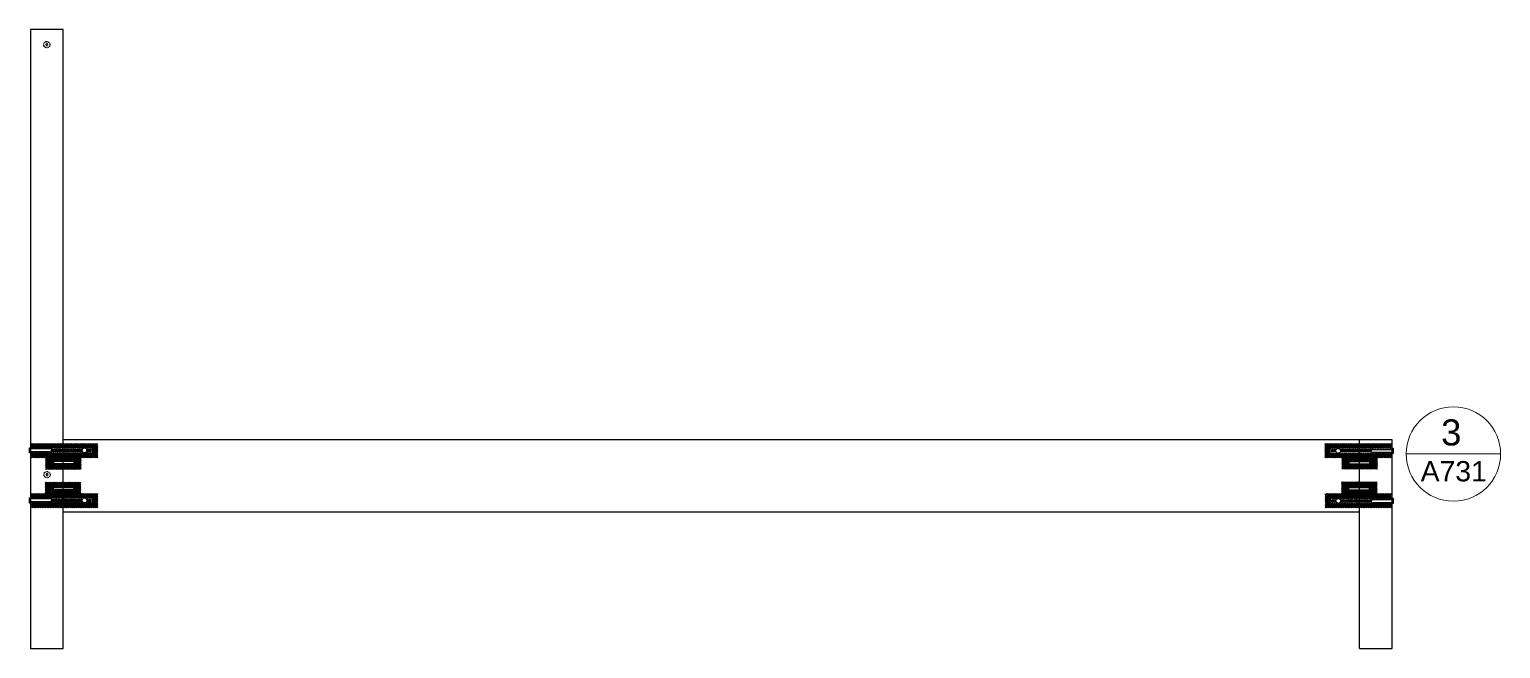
# Model space of a CAD drawing. Header units: centimetres. Extents: x -363 to 1135, y -305 to 549.
# Drawn here: x 572.5 to 798.4, y 212.3 to 307.3 of the extents above; entities that cross this region are included whole.
import ezdxf
from ezdxf.enums import TextEntityAlignment as Align

# ---------------------------------------------------------------- set-up
doc = ezdxf.new("R2010")
doc.units = ezdxf.units.CM
doc.header["$MEASUREMENT"] = 0
doc.linetypes.add('HIDDEN2', pattern=[0.1875, 0.125, -0.0625])
doc.layers.add('A-ANNO-SYMB', color=2, linetype='Continuous', lineweight=18)
for name, color, linetype in [('A-furn', 8, 'Continuous'), ('retini', 245, 'Continuous'), ('viti', 3, 'Continuous'), ('viti e cerniere', 3, 'Continuous')]:
    doc.layers.add(name, color=color, linetype=linetype)
doc.styles.get("Standard").update_dxf_attribs({"font": 'Arial.ttf'})

msp = doc.modelspace()

# ---------------------------------------------------------------- hatches: boundary and pattern name
at = {"layer": 'retini'}
h = msp.add_hatch(dxfattribs=at)
h.set_pattern_fill('ANSI31', color=256)
h.set_pattern_definition([(45, (-31.93037, 81.86892), (-0.088388348, 0.088388348), [])])
h.paths.add_polyline_path([(577.72, 243.73), (572.81, 243.73), (572.77, 243), (577.73, 243)])
h.paths.add_polyline_path([(577.73, 242.33), (572.85, 242.33), (572.85, 241.54), (577.73, 241.54)])
edge = h.paths.add_edge_path()
edge.add_arc((580.98, 242.67), 0.371, 64.0688, 115.9312)
edge.add_line((580.82, 243), (577.73, 243))
edge.add_line((577.73, 243), (577.72, 243.73))
edge.add_line((577.72, 243.73), (583.02, 243.73))
edge.add_line((583.02, 243.73), (583.02, 241.54))
edge.add_line((583.02, 241.54), (577.73, 241.54))
edge.add_line((577.73, 241.54), (577.73, 242.33))
edge.add_line((577.73, 242.33), (580.82, 242.33))
edge.add_arc((580.98, 242.67), 0.371, 245.1507, 294.8493)
edge.add_line((581.14, 242.33), (582.13, 242.33))
edge.add_line((582.13, 242.33), (582.13, 243))
edge.add_line((582.13, 243), (581.14, 243))
h = msp.add_hatch(dxfattribs=at)
h.set_pattern_fill('ANSI31', color=256, angle=180)
h.set_pattern_definition([(225, (1386.3589, 403.39224), (0.088388348, -0.088388348), [])])
h.paths.add_polyline_path([(776.7, 241.53), (781.61, 241.53), (781.65, 242.26), (776.7, 242.26)])
h.paths.add_polyline_path([(776.7, 242.93), (781.57, 242.93), (781.57, 243.72), (776.7, 243.72)])
edge = h.paths.add_edge_path()
edge.add_arc((773.45, 242.59), 0.371, 244.0688, 295.9312)
edge.add_line((773.61, 242.26), (776.7, 242.26))
edge.add_line((776.7, 242.26), (776.7, 241.53))
edge.add_line((776.7, 241.53), (771.41, 241.53))
edge.add_line((771.41, 241.53), (771.41, 243.72))
edge.add_line((771.41, 243.72), (776.7, 243.72))
edge.add_line((776.7, 243.72), (776.7, 242.93))
edge.add_line((776.7, 242.93), (773.6, 242.93))
edge.add_arc((773.45, 242.59), 0.371, 425.1507, 474.8493)
edge.add_line((773.29, 242.93), (772.29, 242.93))
edge.add_line((772.29, 242.93), (772.29, 242.26))
edge.add_line((772.29, 242.26), (773.29, 242.26))
h = msp.add_hatch(dxfattribs=at)
h.set_pattern_fill('ANSI31', color=256)
h.set_pattern_definition([(45, (-31.77853, 77.55728), (-0.088388348, 0.088388348), [])])
h.paths.add_polyline_path([(577.88, 240.39), (575.81, 240.39), (575.81, 241.23), (577.87, 241.23), (577.87, 241.5), (575.01, 241.54), (575.01, 239.73), (577.88, 239.73)])
h.paths.add_polyline_path([(580.48, 241.54), (577.87, 241.5), (577.87, 241.23), (579.81, 241.23), (579.81, 240.39), (577.88, 240.39), (577.88, 239.73), (580.48, 239.73)])
h = msp.add_hatch(dxfattribs=at)
h.set_pattern_fill('ANSI31', color=256, angle=180)
h.set_pattern_definition([(225, (1386.28938, 403.98248), (0.088388348, -0.088388348), [])])
h.paths.add_polyline_path([(776.64, 241.15), (778.7, 241.15), (778.7, 240.31), (776.64, 240.31), (776.64, 239.78), (779.5, 239.78), (779.49, 241.54), (776.64, 241.48)])
h.paths.add_polyline_path([(774.03, 239.78), (776.64, 239.78), (776.64, 240.31), (774.7, 240.31), (774.7, 241.15), (776.64, 241.15), (776.64, 241.48), (774.03, 241.53)])
h = msp.add_hatch(dxfattribs=at)
h.set_pattern_fill('ANSI31', color=256)
h.set_pattern_definition([(45, (-31.83867, 73.59645), (-0.088388348, 0.088388348), [])])
h.paths.add_polyline_path([(577.82, 236.42), (575.75, 236.42), (575.75, 237.27), (577.81, 237.27), (577.81, 237.8), (574.95, 237.8), (574.96, 236.04), (577.82, 236.1)])
h.paths.add_polyline_path([(580.42, 237.8), (577.81, 237.8), (577.81, 237.27), (579.75, 237.27), (579.75, 236.42), (577.82, 236.42), (577.82, 236.1), (580.42, 236.05)])
h = msp.add_hatch(dxfattribs=at)
h.set_pattern_fill('ANSI31', color=256, angle=180)
h.set_pattern_definition([(225, (1386.22924, 400.02165), (0.088388348, -0.088388348), [])])
h.paths.add_polyline_path([(776.58, 237.19), (778.64, 237.19), (778.64, 236.35), (776.58, 236.35), (776.58, 236.08), (779.44, 236.04), (779.44, 237.85), (776.57, 237.85)])
h.paths.add_polyline_path([(773.97, 236.04), (776.58, 236.08), (776.58, 236.35), (774.64, 236.35), (774.64, 237.19), (776.58, 237.19), (776.57, 237.85), (773.97, 237.85)])
h = msp.add_hatch(dxfattribs=at)
h.set_pattern_fill('ANSI31', color=256)
h.set_pattern_definition([(45, (-31.90819, 74.1867), (-0.088388348, 0.088388348), [])])
h.paths.add_polyline_path([(577.75, 236.05), (572.84, 236.05), (572.8, 235.32), (577.75, 235.32)])
h.paths.add_polyline_path([(577.75, 234.65), (572.88, 234.65), (572.88, 233.86), (577.75, 233.86)])
edge = h.paths.add_edge_path()
edge.add_arc((581, 234.99), 0.371, 64.0688, 115.9312)
edge.add_line((580.84, 235.32), (577.75, 235.32))
edge.add_line((577.75, 235.32), (577.75, 236.05))
edge.add_line((577.75, 236.05), (583.04, 236.05))
edge.add_line((583.04, 236.05), (583.04, 233.86))
edge.add_line((583.04, 233.86), (577.75, 233.86))
edge.add_line((577.75, 233.86), (577.75, 234.65))
edge.add_line((577.75, 234.65), (580.85, 234.65))
edge.add_arc((581, 234.99), 0.371, 245.1507, 294.8493)
edge.add_line((581.16, 234.65), (582.16, 234.65))
edge.add_line((582.16, 234.65), (582.16, 235.32))
edge.add_line((582.16, 235.32), (581.16, 235.32))
h = msp.add_hatch(dxfattribs=at)
h.set_pattern_fill('ANSI31', color=256, angle=180)
h.set_pattern_definition([(225, (1386.38107, 395.71001), (0.088388348, -0.088388348), [])])
h.paths.add_polyline_path([(776.73, 233.85), (781.64, 233.85), (781.68, 234.58), (776.72, 234.58)])
h.paths.add_polyline_path([(776.72, 235.25), (781.6, 235.25), (781.6, 236.04), (776.72, 236.04)])
edge = h.paths.add_edge_path()
edge.add_arc((773.47, 234.91), 0.371, 244.0688, 295.9312)
edge.add_line((773.63, 234.58), (776.72, 234.58))
edge.add_line((776.72, 234.58), (776.73, 233.85))
edge.add_line((776.73, 233.85), (771.43, 233.85))
edge.add_line((771.43, 233.85), (771.43, 236.04))
edge.add_line((771.43, 236.04), (776.72, 236.04))
edge.add_line((776.72, 236.04), (776.72, 235.25))
edge.add_line((776.72, 235.25), (773.63, 235.25))
edge.add_arc((773.47, 234.91), 0.371, 425.1507, 474.8493)
edge.add_line((773.31, 235.25), (772.32, 235.25))
edge.add_line((772.32, 235.25), (772.32, 234.58))
edge.add_line((772.32, 234.58), (773.31, 234.58))

# ---------------------------------------------------------------- linework, layer by layer
at = {"layer": 'A-ANNO-SYMB', "linetype": 'Continuous', "lineweight": 20}
msp.add_circle((791.14, 242.11), 7.24, dxfattribs=at)
at = {"layer": 'A-furn'}
for p, q in [((572.72, 307.26), (572.72, 212.26)), ((577.72, 307.26), (572.72, 307.26)), ((577.72, 212.26), (577.72, 307.26)), ((781.72, 244.26), (577.72, 244.26)), ((776.72, 212.26), (776.72, 244.26)), ((781.72, 212.26), (781.72, 244.26)), ((577.72, 233.26), (776.72, 233.26)), ((572.72, 212.26), (577.72, 212.26)), ((776.72, 212.26), (781.72, 212.26))]:
    msp.add_line(p, q, dxfattribs=at)
at = {"layer": 'A-furn', "linetype": 'Continuous', "lineweight": 20}
msp.add_line((783.9, 242.11), (798.38, 242.11), dxfattribs=at)
at = {"layer": 'viti', "linetype": 'HIDDEN2'}
for points in [[(575.2, 304.74), (575.36, 304.83), (575.36, 305.01), (575.2, 305.1), (575.05, 305.01), (575.05, 304.83)], [(575.24, 238.76), (575.4, 238.85), (575.4, 239.03), (575.24, 239.12), (575.09, 239.03), (575.09, 238.85)]]:
    msp.add_lwpolyline(points, close=True, dxfattribs=at)
for centre in [(575.2, 304.92), (575.24, 238.94)]:
    msp.add_circle(centre, 0.481, dxfattribs=at)
at = {"layer": 'viti'}
for centre in [(580.98, 242.67), (773.45, 242.59), (581, 234.99), (773.47, 234.91)]:
    msp.add_circle(centre, 0.371, dxfattribs=at)
at = {"layer": 'viti e cerniere'}
for p, q in [((575.85, 242.9), (572.7, 242.9)), ((575.69, 242.44), (572.7, 242.44)), ((575.69, 242.44), (575.81, 242.44)), ((575.97, 242.9), (575.81, 242.44)), ((575.81, 242.44), (575.9, 242.52)), ((575.85, 242.9), (575.97, 242.9)), ((575.9, 242.52), (575.97, 242.81)), ((575.9, 242.52), (576.01, 242.52)), ((575.97, 242.81), (575.97, 242.9)), ((575.97, 242.81), (576.09, 242.81)), ((576.1, 242.52), (576.22, 242.52)), ((576.31, 242.52), (576.43, 242.52)), ((576.52, 242.52), (576.63, 242.52)), ((576.72, 242.52), (576.84, 242.52)), ((576.93, 242.52), (577.05, 242.52)), ((577.14, 242.52), (577.25, 242.52)), ((577.34, 242.52), (577.46, 242.52)), ((577.55, 242.52), (577.67, 242.52)), ((577.76, 242.52), (577.87, 242.52)), ((577.96, 242.52), (578.08, 242.52)), ((578.17, 242.52), (578.29, 242.52)), ((578.38, 242.52), (578.49, 242.52)), ((578.58, 242.52), (578.7, 242.52)), ((578.79, 242.52), (578.91, 242.52)), ((579, 242.52), (579.12, 242.52)), ((579.21, 242.52), (579.32, 242.52)), ((579.41, 242.52), (579.53, 242.52)), ((579.62, 242.52), (579.74, 242.52)), ((579.83, 242.52), (579.94, 242.52)), ((580.03, 242.52), (580.15, 242.52)), ((580.24, 242.52), (580.36, 242.52)), ((580.45, 242.52), (580.56, 242.52)), ((581.32, 242.52), (581.39, 242.52)), ((581.48, 242.52), (581.6, 242.52)), ((581.69, 242.52), (581.8, 242.52)), ((581.9, 242.52), (582.02, 242.52)), ((582.02, 242.81), (581.97, 242.81)), ((582.02, 242.52), (582.02, 242.81)), ((772.53, 242.74), (772.41, 242.74)), ((772.41, 242.74), (772.41, 242.45)), ((772.41, 242.45), (772.46, 242.45)), ((772.74, 242.74), (772.62, 242.74)), ((772.95, 242.74), (772.83, 242.74)), ((773.11, 242.74), (773.04, 242.74)), ((773.98, 242.74), (773.86, 242.74)), ((774.19, 242.74), (774.07, 242.74)), ((774.4, 242.74), (774.28, 242.74)), ((774.6, 242.74), (774.49, 242.74)), ((774.81, 242.74), (774.69, 242.74)), ((775.02, 242.74), (774.9, 242.74)), ((775.22, 242.74), (775.11, 242.74)), ((775.43, 242.74), (775.31, 242.74)), ((775.64, 242.74), (775.52, 242.74)), ((775.84, 242.74), (775.73, 242.74)), ((776.05, 242.74), (775.93, 242.74)), ((776.26, 242.74), (776.14, 242.74)), ((776.46, 242.74), (776.35, 242.74)), ((776.67, 242.74), (776.55, 242.74)), ((776.88, 242.74), (776.76, 242.74)), ((777.09, 242.74), (776.97, 242.74)), ((777.29, 242.74), (777.18, 242.74)), ((777.5, 242.74), (777.38, 242.74)), ((777.71, 242.74), (777.59, 242.74)), ((777.91, 242.74), (777.8, 242.74)), ((778.12, 242.74), (778, 242.74)), ((778.33, 242.74), (778.21, 242.74)), ((778.46, 242.45), (778.34, 242.45)), ((778.53, 242.74), (778.42, 242.74)), ((778.46, 242.37), (778.62, 242.82)), ((778.53, 242.74), (778.46, 242.45)), ((778.46, 242.45), (778.46, 242.37)), ((778.57, 242.37), (778.46, 242.37)), ((778.62, 242.82), (778.53, 242.74)), ((778.57, 242.37), (781.73, 242.37)), ((778.74, 242.82), (778.62, 242.82)), ((778.74, 242.82), (781.73, 242.82)), ((575.88, 235.21), (572.72, 235.21)), ((575.99, 235.21), (575.83, 234.76)), ((575.88, 235.21), (575.99, 235.21)), ((575.92, 234.84), (575.99, 235.13)), ((575.99, 235.13), (575.99, 235.21)), ((575.99, 235.13), (576.11, 235.13)), ((582.04, 235.13), (581.99, 235.13)), ((582.04, 234.84), (582.04, 235.13)), ((772.56, 235.05), (772.43, 235.05)), ((772.43, 235.05), (772.43, 234.77)), ((772.76, 235.05), (772.65, 235.05)), ((772.97, 235.05), (772.85, 235.05)), ((773.13, 235.05), (773.06, 235.05)), ((774, 235.05), (773.89, 235.05)), ((774.21, 235.05), (774.09, 235.05)), ((774.42, 235.05), (774.3, 235.05)), ((774.62, 235.05), (774.51, 235.05)), ((774.83, 235.05), (774.71, 235.05)), ((775.04, 235.05), (774.92, 235.05)), ((775.25, 235.05), (775.13, 235.05)), ((775.45, 235.05), (775.34, 235.05)), ((775.66, 235.05), (775.54, 235.05)), ((775.87, 235.05), (775.75, 235.05)), ((776.07, 235.05), (775.96, 235.05)), ((776.28, 235.05), (776.16, 235.05)), ((776.49, 235.05), (776.37, 235.05)), ((776.69, 235.05), (776.58, 235.05)), ((776.9, 235.05), (776.78, 235.05)), ((777.11, 235.05), (776.99, 235.05)), ((777.31, 235.05), (777.2, 235.05)), ((777.52, 235.05), (777.4, 235.05)), ((777.73, 235.05), (777.61, 235.05)), ((777.93, 235.05), (777.82, 235.05)), ((778.14, 235.05), (778.02, 235.05)), ((778.35, 235.05), (778.23, 235.05)), ((778.56, 235.05), (778.44, 235.05)), ((778.48, 234.68), (778.65, 235.14)), ((778.56, 235.05), (778.48, 234.77)), ((778.65, 235.14), (778.56, 235.05)), ((778.76, 235.14), (778.65, 235.14)), ((778.76, 235.14), (781.75, 235.14)), ((575.71, 234.76), (572.72, 234.76)), ((575.71, 234.76), (575.83, 234.76)), ((575.83, 234.76), (575.92, 234.84)), ((575.92, 234.84), (576.03, 234.84)), ((576.12, 234.84), (576.24, 234.84)), ((576.33, 234.84), (576.45, 234.84)), ((576.54, 234.84), (576.65, 234.84)), ((576.75, 234.84), (576.86, 234.84)), ((576.95, 234.84), (577.07, 234.84)), ((577.16, 234.84), (577.28, 234.84)), ((577.37, 234.84), (577.48, 234.84)), ((577.57, 234.84), (577.69, 234.84)), ((577.78, 234.84), (577.9, 234.84)), ((577.99, 234.84), (578.1, 234.84)), ((578.19, 234.84), (578.31, 234.84)), ((578.4, 234.84), (578.52, 234.84)), ((578.61, 234.84), (578.72, 234.84)), ((578.81, 234.84), (578.93, 234.84)), ((579.02, 234.84), (579.14, 234.84)), ((579.23, 234.84), (579.34, 234.84)), ((579.43, 234.84), (579.55, 234.84)), ((579.64, 234.84), (579.76, 234.84)), ((579.85, 234.84), (579.97, 234.84)), ((580.06, 234.84), (580.17, 234.84)), ((580.26, 234.84), (580.38, 234.84)), ((580.47, 234.84), (580.59, 234.84)), ((581.34, 234.84), (581.41, 234.84)), ((581.5, 234.84), (581.62, 234.84)), ((581.71, 234.84), (581.83, 234.84)), ((581.92, 234.84), (582.04, 234.84)), ((772.43, 234.77), (772.48, 234.77)), ((778.48, 234.77), (778.36, 234.77)), ((778.48, 234.77), (778.48, 234.68)), ((778.6, 234.68), (778.48, 234.68)), ((778.6, 234.68), (781.75, 234.68))]:
    msp.add_line(p, q, dxfattribs=at)
at = {"layer": 'viti e cerniere', "linetype": 'ByBlock', "lineweight": 100}
for p, q in [((575.85, 240.98), (576.06, 241.17)), ((575.85, 240.98), (575.85, 240.65)), ((576.06, 240.47), (575.85, 240.65)), ((576.06, 241.17), (579.56, 241.17)), ((576.06, 241.17), (576.06, 240.47)), ((576.06, 241.17), (576.06, 241)), ((579.56, 240.47), (576.06, 240.47)), ((579.77, 240.98), (579.56, 241.17)), ((579.56, 241.17), (579.56, 240.47)), ((579.56, 240.47), (579.77, 240.65)), ((579.77, 240.98), (579.77, 240.65)), ((774.94, 241.09), (774.73, 240.91)), ((774.73, 240.58), (774.73, 240.91)), ((774.73, 240.58), (774.94, 240.39)), ((774.94, 241.09), (778.44, 241.09)), ((774.94, 240.39), (774.94, 241.09)), ((778.44, 240.39), (774.94, 240.39)), ((778.44, 241.09), (778.65, 240.91)), ((778.44, 240.39), (778.44, 241.09)), ((778.65, 240.58), (778.44, 240.39)), ((778.44, 240.39), (778.44, 240.57)), ((778.65, 240.58), (778.65, 240.91)), ((575.8, 237), (576.01, 237.19)), ((576.01, 237.19), (579.51, 237.19)), ((576.01, 237.19), (576.01, 236.49)), ((576.01, 237.19), (576.01, 237.01)), ((579.72, 237), (579.51, 237.19)), ((579.51, 237.19), (579.51, 236.49)), ((575.8, 237), (575.8, 236.66)), ((576.01, 236.49), (575.8, 236.66)), ((579.51, 236.49), (576.01, 236.49)), ((579.51, 236.49), (579.72, 236.66)), ((579.72, 237), (579.72, 236.66)), ((774.89, 237.11), (774.68, 236.93)), ((774.68, 236.59), (774.68, 236.93)), ((774.68, 236.59), (774.89, 236.41)), ((774.89, 237.11), (778.39, 237.11)), ((774.89, 236.41), (774.89, 237.11)), ((778.39, 236.41), (774.89, 236.41)), ((778.39, 237.11), (778.6, 236.93)), ((778.39, 236.41), (778.39, 237.11)), ((778.6, 236.59), (778.39, 236.41)), ((778.39, 236.41), (778.39, 236.58)), ((778.6, 236.59), (778.6, 236.93))]:
    msp.add_line(p, q, dxfattribs=at)
at = {"layer": 'viti e cerniere'}
for points in [[(572.7, 242.27), (572.54, 242.27), (572.54, 243.06), (572.7, 243.06)], [(781.73, 242.99), (781.89, 242.99), (781.89, 242.2), (781.73, 242.2)], [(572.72, 234.59), (572.56, 234.59), (572.56, 235.38), (572.72, 235.38)], [(781.75, 235.31), (781.91, 235.31), (781.91, 234.52), (781.75, 234.52)]]:
    msp.add_lwpolyline(points, close=True, dxfattribs=at)
for points in [[(576.01, 242.44), (576.1, 242.52), (576.18, 242.81), (576.18, 242.9), (576.01, 242.44), (576.01, 242.52), (576.09, 242.81), (576.18, 242.9)], [(576.22, 242.44), (576.31, 242.52), (576.39, 242.81), (576.39, 242.9), (576.22, 242.44), (576.22, 242.52), (576.3, 242.81), (576.39, 242.9)], [(576.43, 242.44), (576.52, 242.52), (576.59, 242.81), (576.59, 242.9), (576.43, 242.44), (576.43, 242.52), (576.5, 242.81), (576.59, 242.9)], [(576.63, 242.44), (576.72, 242.52), (576.8, 242.81), (576.8, 242.9), (576.63, 242.44), (576.63, 242.52), (576.71, 242.81), (576.8, 242.9)], [(576.84, 242.44), (576.93, 242.52), (577.01, 242.81), (577.01, 242.9), (576.84, 242.44), (576.84, 242.52), (576.92, 242.81), (577.01, 242.9)], [(577.05, 242.44), (577.14, 242.52), (577.21, 242.81), (577.21, 242.9), (577.05, 242.44), (577.05, 242.52), (577.12, 242.81), (577.21, 242.9)], [(577.25, 242.44), (577.34, 242.52), (577.42, 242.81), (577.42, 242.9), (577.25, 242.44), (577.25, 242.52), (577.33, 242.81), (577.42, 242.9)], [(577.46, 242.44), (577.55, 242.52), (577.63, 242.81), (577.63, 242.9), (577.46, 242.44), (577.46, 242.52), (577.54, 242.81), (577.63, 242.9)], [(577.67, 242.44), (577.76, 242.52), (577.83, 242.81), (577.83, 242.9), (577.67, 242.44), (577.67, 242.52), (577.74, 242.81), (577.83, 242.9)], [(577.87, 242.44), (577.96, 242.52), (578.04, 242.81), (578.04, 242.9), (577.87, 242.44), (577.87, 242.52), (577.95, 242.81), (578.04, 242.9)], [(578.08, 242.44), (578.17, 242.52), (578.25, 242.81), (578.25, 242.9), (578.08, 242.44), (578.08, 242.52), (578.16, 242.81), (578.25, 242.9)], [(578.29, 242.44), (578.38, 242.52), (578.45, 242.81), (578.45, 242.9), (578.29, 242.44), (578.29, 242.52), (578.36, 242.81), (578.45, 242.9)], [(578.49, 242.44), (578.58, 242.52), (578.66, 242.81), (578.66, 242.9), (578.49, 242.44), (578.49, 242.52), (578.57, 242.81), (578.66, 242.9)], [(578.7, 242.44), (578.79, 242.52), (578.87, 242.81), (578.87, 242.9), (578.7, 242.44), (578.7, 242.52), (578.78, 242.81), (578.87, 242.9)], [(578.91, 242.44), (579, 242.52), (579.07, 242.81), (579.07, 242.9), (578.91, 242.44), (578.91, 242.52), (578.98, 242.81), (579.07, 242.9)], [(579.12, 242.44), (579.21, 242.52), (579.28, 242.81), (579.28, 242.9), (579.12, 242.44), (579.12, 242.52), (579.19, 242.81), (579.28, 242.9)], [(579.32, 242.44), (579.41, 242.52), (579.49, 242.81), (579.49, 242.9), (579.32, 242.44), (579.32, 242.52), (579.4, 242.81), (579.49, 242.9)], [(579.53, 242.44), (579.62, 242.52), (579.7, 242.81), (579.7, 242.9), (579.53, 242.44), (579.53, 242.52), (579.61, 242.81), (579.7, 242.9)], [(579.74, 242.44), (579.83, 242.52), (579.9, 242.81), (579.9, 242.9), (579.74, 242.44), (579.74, 242.52), (579.81, 242.81), (579.9, 242.9)], [(579.94, 242.44), (580.03, 242.52), (580.11, 242.81), (580.11, 242.9), (579.94, 242.44), (579.94, 242.52), (580.02, 242.81), (580.11, 242.9)], [(580.15, 242.44), (580.24, 242.52), (580.32, 242.81), (580.32, 242.9), (580.15, 242.44), (580.15, 242.52), (580.23, 242.81), (580.32, 242.9)], [(580.36, 242.44), (580.45, 242.52), (580.52, 242.81), (580.52, 242.9), (580.36, 242.44), (580.36, 242.52), (580.43, 242.81), (580.52, 242.9)], [(580.62, 242.59), (580.56, 242.44), (580.56, 242.52), (580.61, 242.7)], [(580.56, 242.44), (580.64, 242.51)], [(581.3, 242.85), (581.35, 242.9)], [(581.34, 242.76), (581.35, 242.81), (581.35, 242.9), (581.32, 242.81)], [(581.39, 242.44), (581.48, 242.52), (581.56, 242.81), (581.56, 242.9), (581.39, 242.44), (581.39, 242.52), (581.47, 242.81), (581.56, 242.9)], [(581.6, 242.44), (581.69, 242.52), (581.76, 242.81), (581.76, 242.9), (581.6, 242.44), (581.6, 242.52), (581.67, 242.81), (581.76, 242.9)], [(581.8, 242.44), (581.9, 242.52), (581.97, 242.81), (581.97, 242.9), (581.8, 242.44), (581.8, 242.52), (581.88, 242.81), (581.97, 242.9)], [(772.62, 242.82), (772.53, 242.74), (772.46, 242.45), (772.46, 242.37), (772.62, 242.82), (772.62, 242.74), (772.55, 242.45), (772.46, 242.37)], [(772.83, 242.82), (772.74, 242.74), (772.66, 242.45), (772.66, 242.37), (772.83, 242.82), (772.83, 242.74), (772.75, 242.45), (772.66, 242.37)], [(773.04, 242.82), (772.95, 242.74), (772.87, 242.45), (772.87, 242.37), (773.04, 242.82), (773.04, 242.74), (772.96, 242.45), (772.87, 242.37)], [(773.09, 242.5), (773.08, 242.45), (773.08, 242.37), (773.11, 242.45)], [(773.13, 242.41), (773.08, 242.37)], [(773.86, 242.82), (773.79, 242.75)], [(773.81, 242.67), (773.86, 242.82), (773.86, 242.74), (773.82, 242.56)], [(774.07, 242.82), (773.98, 242.74), (773.91, 242.45), (773.91, 242.37), (774.07, 242.82), (774.07, 242.74), (774, 242.45), (773.91, 242.37)], [(774.28, 242.82), (774.19, 242.74), (774.11, 242.45), (774.11, 242.37), (774.28, 242.82), (774.28, 242.74), (774.2, 242.45), (774.11, 242.37)], [(774.49, 242.82), (774.4, 242.74), (774.32, 242.45), (774.32, 242.37), (774.49, 242.82), (774.49, 242.74), (774.41, 242.45), (774.32, 242.37)], [(774.69, 242.82), (774.6, 242.74), (774.53, 242.45), (774.53, 242.37), (774.69, 242.82), (774.69, 242.74), (774.62, 242.45), (774.53, 242.37)], [(774.9, 242.82), (774.81, 242.74), (774.73, 242.45), (774.73, 242.37), (774.9, 242.82), (774.9, 242.74), (774.82, 242.45), (774.73, 242.37)], [(775.11, 242.82), (775.02, 242.74), (774.94, 242.45), (774.94, 242.37), (775.11, 242.82), (775.11, 242.74), (775.03, 242.45), (774.94, 242.37)], [(775.31, 242.82), (775.22, 242.74), (775.15, 242.45), (775.15, 242.37), (775.31, 242.82), (775.31, 242.74), (775.24, 242.45), (775.15, 242.37)], [(775.52, 242.82), (775.43, 242.74), (775.35, 242.45), (775.35, 242.37), (775.52, 242.82), (775.52, 242.74), (775.44, 242.45), (775.35, 242.37)], [(775.73, 242.82), (775.64, 242.74), (775.56, 242.45), (775.56, 242.37), (775.73, 242.82), (775.73, 242.74), (775.65, 242.45), (775.56, 242.37)], [(775.93, 242.82), (775.84, 242.74), (775.77, 242.45), (775.77, 242.37), (775.93, 242.82), (775.93, 242.74), (775.86, 242.45), (775.77, 242.37)], [(776.14, 242.82), (776.05, 242.74), (775.97, 242.45), (775.97, 242.37), (776.14, 242.82), (776.14, 242.74), (776.06, 242.45), (775.97, 242.37)], [(776.35, 242.82), (776.26, 242.74), (776.18, 242.45), (776.18, 242.37), (776.35, 242.82), (776.35, 242.74), (776.27, 242.45), (776.18, 242.37)], [(776.55, 242.82), (776.46, 242.74), (776.39, 242.45), (776.39, 242.37), (776.55, 242.82), (776.55, 242.74), (776.48, 242.45), (776.39, 242.37)], [(776.76, 242.82), (776.67, 242.74), (776.6, 242.45), (776.6, 242.37), (776.76, 242.82), (776.76, 242.74), (776.69, 242.45), (776.6, 242.37)], [(776.97, 242.82), (776.88, 242.74), (776.8, 242.45), (776.8, 242.37), (776.97, 242.82), (776.97, 242.74), (776.89, 242.45), (776.8, 242.37)], [(777.18, 242.82), (777.09, 242.74), (777.01, 242.45), (777.01, 242.37), (777.18, 242.82), (777.18, 242.74), (777.1, 242.45), (777.01, 242.37)], [(777.38, 242.82), (777.29, 242.74), (777.22, 242.45), (777.22, 242.37), (777.38, 242.82), (777.38, 242.74), (777.31, 242.45), (777.22, 242.37)], [(777.59, 242.82), (777.5, 242.74), (777.42, 242.45), (777.42, 242.37), (777.59, 242.82), (777.59, 242.74), (777.51, 242.45), (777.42, 242.37)], [(777.8, 242.82), (777.71, 242.74), (777.63, 242.45), (777.63, 242.37), (777.8, 242.82), (777.8, 242.74), (777.72, 242.45), (777.63, 242.37)], [(778, 242.82), (777.91, 242.74), (777.84, 242.45), (777.84, 242.37), (778, 242.82), (778, 242.74), (777.93, 242.45), (777.84, 242.37)], [(778.21, 242.82), (778.12, 242.74), (778.04, 242.45), (778.04, 242.37), (778.21, 242.82), (778.21, 242.74), (778.13, 242.45), (778.04, 242.37)], [(778.42, 242.82), (778.33, 242.74), (778.25, 242.45), (778.25, 242.37), (778.42, 242.82), (778.42, 242.74), (778.34, 242.45), (778.25, 242.37)], [(576.03, 234.76), (576.12, 234.84), (576.2, 235.13), (576.2, 235.21), (576.03, 234.76), (576.03, 234.84), (576.11, 235.13), (576.2, 235.21)], [(576.24, 234.76), (576.33, 234.84), (576.41, 235.13), (576.41, 235.21), (576.24, 234.76), (576.24, 234.84), (576.32, 235.13), (576.41, 235.21)], [(576.45, 234.76), (576.54, 234.84), (576.61, 235.13), (576.61, 235.21), (576.45, 234.76), (576.45, 234.84), (576.52, 235.13), (576.61, 235.21)], [(576.65, 234.76), (576.75, 234.84), (576.82, 235.13), (576.82, 235.21), (576.65, 234.76), (576.65, 234.84), (576.73, 235.13), (576.82, 235.21)], [(576.86, 234.76), (576.95, 234.84), (577.03, 235.13), (577.03, 235.21), (576.86, 234.76), (576.86, 234.84), (576.94, 235.13), (577.03, 235.21)], [(577.07, 234.76), (577.16, 234.84), (577.23, 235.13), (577.23, 235.21), (577.07, 234.76), (577.07, 234.84), (577.14, 235.13), (577.23, 235.21)], [(577.28, 234.76), (577.37, 234.84), (577.44, 235.13), (577.44, 235.21), (577.28, 234.76), (577.28, 234.84), (577.35, 235.13), (577.44, 235.21)], [(577.48, 234.76), (577.57, 234.84), (577.65, 235.13), (577.65, 235.21), (577.48, 234.76), (577.48, 234.84), (577.56, 235.13), (577.65, 235.21)], [(577.69, 234.76), (577.78, 234.84), (577.86, 235.13), (577.86, 235.21), (577.69, 234.76), (577.69, 234.84), (577.77, 235.13), (577.86, 235.21)], [(577.9, 234.76), (577.99, 234.84), (578.06, 235.13), (578.06, 235.21), (577.9, 234.76), (577.9, 234.84), (577.97, 235.13), (578.06, 235.21)], [(578.1, 234.76), (578.19, 234.84), (578.27, 235.13), (578.27, 235.21), (578.1, 234.76), (578.1, 234.84), (578.18, 235.13), (578.27, 235.21)], [(578.31, 234.76), (578.4, 234.84), (578.48, 235.13), (578.48, 235.21), (578.31, 234.76), (578.31, 234.84), (578.39, 235.13), (578.48, 235.21)], [(578.52, 234.76), (578.61, 234.84), (578.68, 235.13), (578.68, 235.21), (578.52, 234.76), (578.52, 234.84), (578.59, 235.13), (578.68, 235.21)], [(578.72, 234.76), (578.81, 234.84), (578.89, 235.13), (578.89, 235.21), (578.72, 234.76), (578.72, 234.84), (578.8, 235.13), (578.89, 235.21)], [(578.93, 234.76), (579.02, 234.84), (579.1, 235.13), (579.1, 235.21), (578.93, 234.76), (578.93, 234.84), (579.01, 235.13), (579.1, 235.21)], [(579.14, 234.76), (579.23, 234.84), (579.3, 235.13), (579.3, 235.21), (579.14, 234.76), (579.14, 234.84), (579.21, 235.13), (579.3, 235.21)], [(579.34, 234.76), (579.43, 234.84), (579.51, 235.13), (579.51, 235.21), (579.34, 234.76), (579.34, 234.84), (579.42, 235.13), (579.51, 235.21)], [(579.55, 234.76), (579.64, 234.84), (579.72, 235.13), (579.72, 235.21), (579.55, 234.76), (579.55, 234.84), (579.63, 235.13), (579.72, 235.21)], [(579.76, 234.76), (579.85, 234.84), (579.92, 235.13), (579.92, 235.21), (579.76, 234.76), (579.76, 234.84), (579.83, 235.13), (579.92, 235.21)], [(579.97, 234.76), (580.06, 234.84), (580.13, 235.13), (580.13, 235.21), (579.97, 234.76), (579.97, 234.84), (580.04, 235.13), (580.13, 235.21)], [(580.17, 234.76), (580.26, 234.84), (580.34, 235.13), (580.34, 235.21), (580.17, 234.76), (580.17, 234.84), (580.25, 235.13), (580.34, 235.21)], [(580.38, 234.76), (580.47, 234.84), (580.55, 235.13), (580.55, 235.21), (580.38, 234.76), (580.38, 234.84), (580.46, 235.13), (580.55, 235.21)], [(580.64, 234.91), (580.59, 234.76), (580.59, 234.84), (580.63, 235.02)], [(581.33, 235.17), (581.37, 235.21)], [(581.36, 235.08), (581.37, 235.13), (581.37, 235.21), (581.34, 235.13)], [(581.41, 234.76), (581.5, 234.84), (581.58, 235.13), (581.58, 235.21), (581.41, 234.76), (581.41, 234.84), (581.49, 235.13), (581.58, 235.21)], [(581.62, 234.76), (581.71, 234.84), (581.79, 235.13), (581.79, 235.21), (581.62, 234.76), (581.62, 234.84), (581.7, 235.13), (581.79, 235.21)], [(581.83, 234.76), (581.92, 234.84), (581.99, 235.13), (581.99, 235.21), (581.83, 234.76), (581.83, 234.84), (581.9, 235.13), (581.99, 235.21)], [(772.65, 235.14), (772.56, 235.05), (772.48, 234.77), (772.48, 234.68), (772.65, 235.14), (772.65, 235.05), (772.57, 234.77), (772.48, 234.68)], [(772.85, 235.14), (772.76, 235.05), (772.69, 234.77), (772.69, 234.68), (772.85, 235.14), (772.85, 235.05), (772.78, 234.77), (772.69, 234.68)], [(773.06, 235.14), (772.97, 235.05), (772.89, 234.77), (772.89, 234.68), (773.06, 235.14), (773.06, 235.05), (772.98, 234.77), (772.89, 234.68)], [(773.89, 235.14), (773.81, 235.06)], [(773.83, 234.99), (773.89, 235.14), (773.89, 235.05), (773.84, 234.87)], [(774.09, 235.14), (774, 235.05), (773.93, 234.77), (773.93, 234.68), (774.09, 235.14), (774.09, 235.05), (774.02, 234.77), (773.93, 234.68)], [(774.3, 235.14), (774.21, 235.05), (774.13, 234.77), (774.13, 234.68), (774.3, 235.14), (774.3, 235.05), (774.22, 234.77), (774.13, 234.68)], [(774.51, 235.14), (774.42, 235.05), (774.34, 234.77), (774.34, 234.68), (774.51, 235.14), (774.51, 235.05), (774.43, 234.77), (774.34, 234.68)], [(774.71, 235.14), (774.62, 235.05), (774.55, 234.77), (774.55, 234.68), (774.71, 235.14), (774.71, 235.05), (774.64, 234.77), (774.55, 234.68)], [(774.92, 235.14), (774.83, 235.05), (774.76, 234.77), (774.76, 234.68), (774.92, 235.14), (774.92, 235.05), (774.85, 234.77), (774.76, 234.68)], [(775.13, 235.14), (775.04, 235.05), (774.96, 234.77), (774.96, 234.68), (775.13, 235.14), (775.13, 235.05), (775.05, 234.77), (774.96, 234.68)], [(775.34, 235.14), (775.25, 235.05), (775.17, 234.77), (775.17, 234.68), (775.34, 235.14), (775.34, 235.05), (775.26, 234.77), (775.17, 234.68)], [(775.54, 235.14), (775.45, 235.05), (775.38, 234.77), (775.38, 234.68), (775.54, 235.14), (775.54, 235.05), (775.47, 234.77), (775.38, 234.68)], [(775.75, 235.14), (775.66, 235.05), (775.58, 234.77), (775.58, 234.68), (775.75, 235.14), (775.75, 235.05), (775.67, 234.77), (775.58, 234.68)], [(775.96, 235.14), (775.87, 235.05), (775.79, 234.77), (775.79, 234.68), (775.96, 235.14), (775.96, 235.05), (775.88, 234.77), (775.79, 234.68)], [(776.16, 235.14), (776.07, 235.05), (776, 234.77), (776, 234.68), (776.16, 235.14), (776.16, 235.05), (776.09, 234.77), (776, 234.68)], [(776.37, 235.14), (776.28, 235.05), (776.2, 234.77), (776.2, 234.68), (776.37, 235.14), (776.37, 235.05), (776.29, 234.77), (776.2, 234.68)], [(776.58, 235.14), (776.49, 235.05), (776.41, 234.77), (776.41, 234.68), (776.58, 235.14), (776.58, 235.05), (776.5, 234.77), (776.41, 234.68)], [(776.78, 235.14), (776.69, 235.05), (776.62, 234.77), (776.62, 234.68), (776.78, 235.14), (776.78, 235.05), (776.71, 234.77), (776.62, 234.68)], [(776.99, 235.14), (776.9, 235.05), (776.82, 234.77), (776.82, 234.68), (776.99, 235.14), (776.99, 235.05), (776.91, 234.77), (776.82, 234.68)], [(777.2, 235.14), (777.11, 235.05), (777.03, 234.77), (777.03, 234.68), (777.2, 235.14), (777.2, 235.05), (777.12, 234.77), (777.03, 234.68)], [(777.4, 235.14), (777.31, 235.05), (777.24, 234.77), (777.24, 234.68), (777.4, 235.14), (777.4, 235.05), (777.33, 234.77), (777.24, 234.68)], [(777.61, 235.14), (777.52, 235.05), (777.44, 234.77), (777.44, 234.68), (777.61, 235.14), (777.61, 235.05), (777.53, 234.77), (777.44, 234.68)], [(777.82, 235.14), (777.73, 235.05), (777.65, 234.77), (777.65, 234.68), (777.82, 235.14), (777.82, 235.05), (777.74, 234.77), (777.65, 234.68)], [(778.02, 235.14), (777.93, 235.05), (777.86, 234.77), (777.86, 234.68), (778.02, 235.14), (778.02, 235.05), (777.95, 234.77), (777.86, 234.68)], [(778.23, 235.14), (778.14, 235.05), (778.07, 234.77), (778.07, 234.68), (778.23, 235.14), (778.23, 235.05), (778.16, 234.77), (778.07, 234.68)], [(778.44, 235.14), (778.35, 235.05), (778.27, 234.77), (778.27, 234.68), (778.44, 235.14), (778.44, 235.05), (778.36, 234.77), (778.27, 234.68)], [(580.59, 234.76), (580.67, 234.83)], [(773.11, 234.82), (773.1, 234.77), (773.1, 234.68), (773.13, 234.76)], [(773.15, 234.73), (773.1, 234.68)]]:
    msp.add_lwpolyline(points, dxfattribs=at)

# ---------------------------------------------------------------- texts
at = {"layer": 'A-ANNO-SYMB', "linetype": 'Continuous', "lineweight": 20}
for tag, text, height, p in [('3', 'A', 4, (790.81, 247.42)), ('A731', 'A301', 3.111, (791.19, 241.02))]:
    msp.add_attdef(tag, text=text, height=height, dxfattribs=at).set_placement(p, align=Align.TOP_CENTER)

doc.saveas('drawing.dxf')
